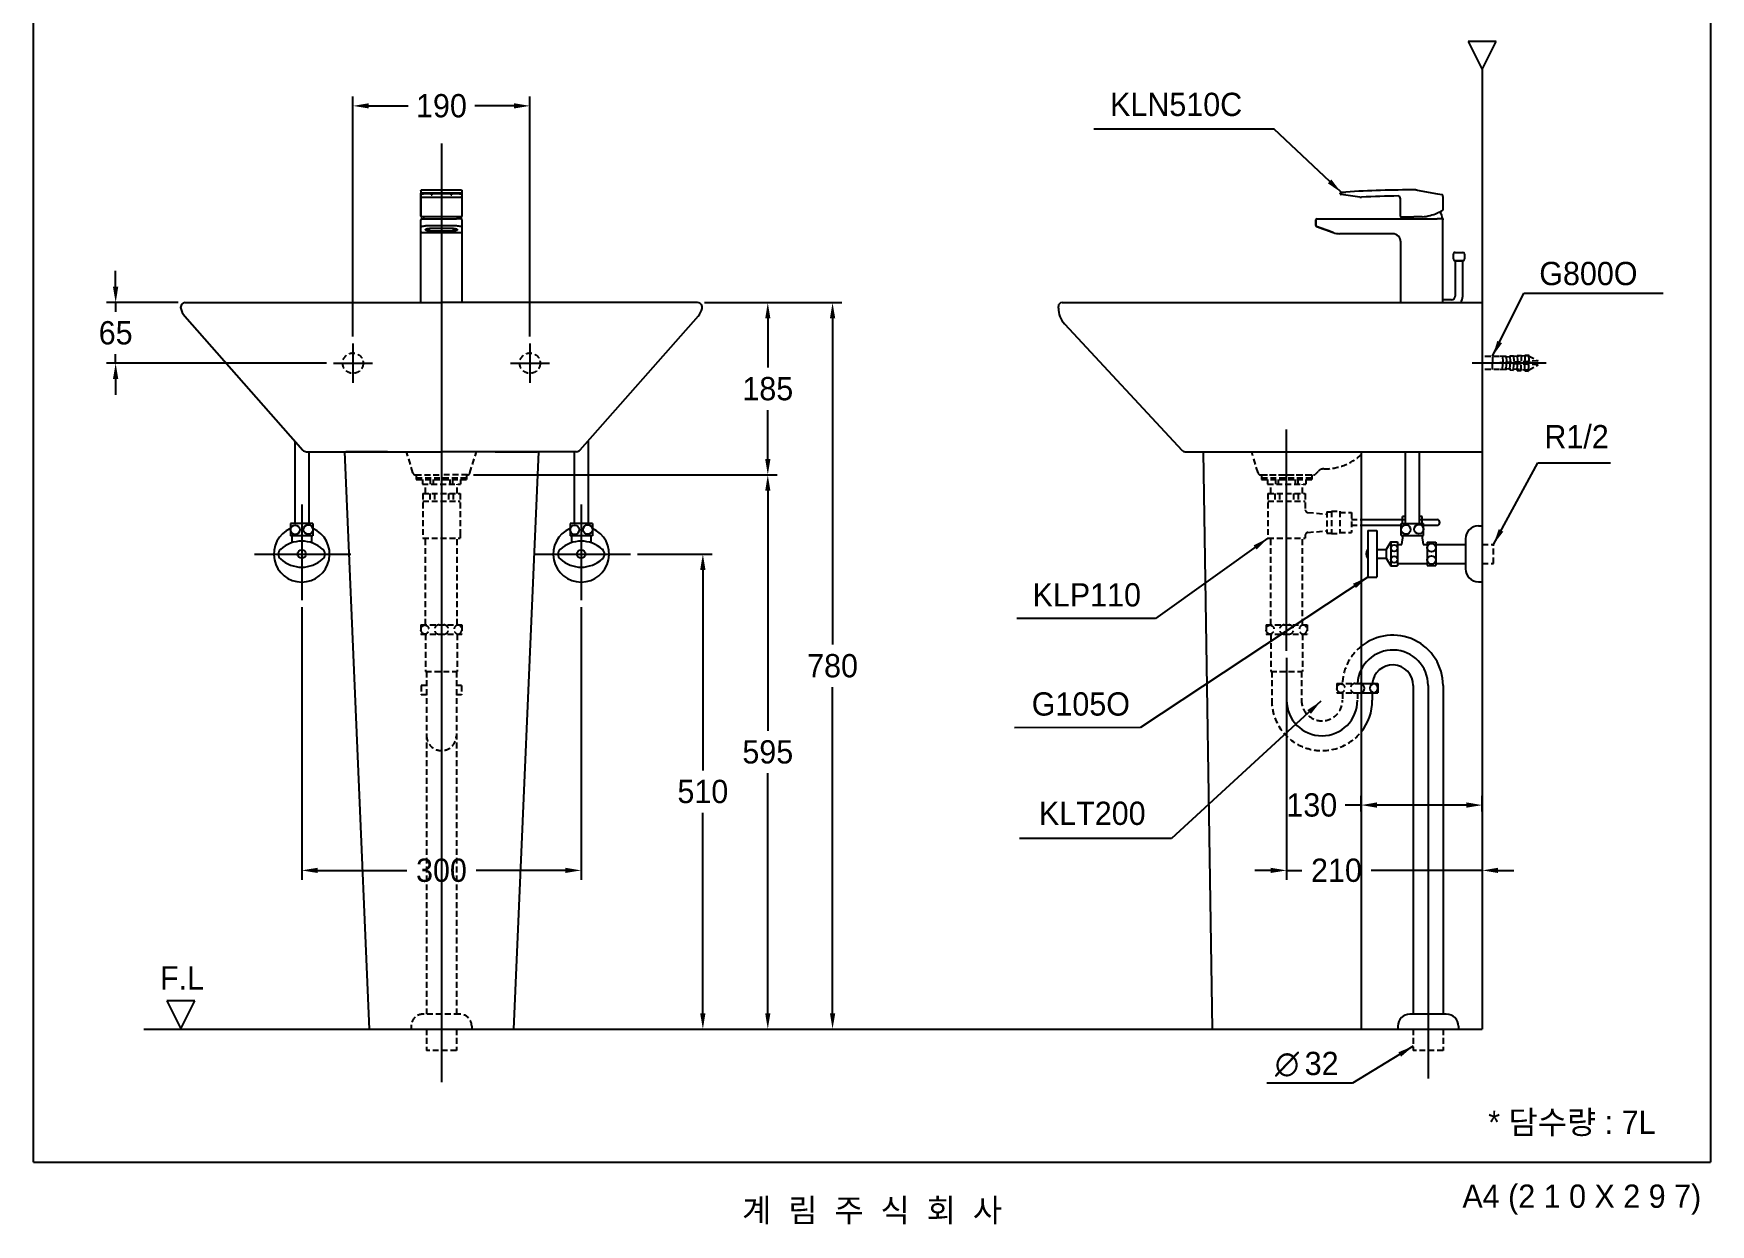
# Model space of a CAD drawing. Header units: millimetres. Extents: x 0 to 5648, y -67 to 2530.
# Drawn here: x 3848 to 5648, y -67 to 1212 of the extents above; entities that cross this region are included whole.
import ezdxf
from ezdxf.enums import TextEntityAlignment as Align
from ezdxf.lldxf.tags import DXFTag

# ---------------------------------------------------------------- set-up
doc = ezdxf.new("R2010")
doc.units = ezdxf.units.MM
doc.linetypes.add('DASHED2', pattern=[9.525, 6.35, -3.175])
doc.layers.get('Defpoints').update_dxf_attribs({"color": 1})
for name, color, linetype in [('TEXT', 7, 'Continuous'), ('내부선 및 부속', 4, 'Continuous'), ('도각라인', 255, 'Continuous'), ('외형선', 3, 'Continuous'), ('점선', 6, 'DASHED2'), ('중심선', 1, 'DASHED'), ('치수선', 7, 'Continuous')]:
    doc.layers.add(name, color=color, linetype=linetype)
doc.styles.add('140911', font='HBATANG.TTF', dxfattribs={"height": 23})
doc.styles.add('____', font='')
doc.styles.add('타이틀', font='H2GTRM.TTF', dxfattribs={"height": 25})
doc.styles.get('____').set_extended_font_data('굴림')
tags = doc.linetypes.add('DASHDOT', pattern=[70, 31, -13, 13, -13]).pattern_tags.tags
tags[10:11] = [DXFTag(74, 4), DXFTag(75, 0), DXFTag(340, '0'), DXFTag(46, 0.0), DXFTag(50, 0.0), DXFTag(44, 0.0), DXFTag(45, 0.0)]
tags[8:9] = [DXFTag(74, 4), DXFTag(75, 0), DXFTag(340, '0'), DXFTag(46, 0.0), DXFTag(50, 0.0), DXFTag(44, 0.0), DXFTag(45, 0.0)]
tags[6:7] = [DXFTag(74, 4), DXFTag(75, 0), DXFTag(340, '0'), DXFTag(46, 0.0), DXFTag(50, 0.0), DXFTag(44, 0.0), DXFTag(45, 0.0)]
tags[4:5] = [DXFTag(74, 4), DXFTag(75, 0), DXFTag(340, '0'), DXFTag(46, 0.0), DXFTag(50, 0.0), DXFTag(44, 0.0), DXFTag(45, 0.0)]
tags = doc.linetypes.add('DASHED', pattern=[25.72, 12.86, -12.86]).pattern_tags.tags
tags[6:7] = [DXFTag(74, 4), DXFTag(75, 0), DXFTag(340, '0'), DXFTag(46, 0.0), DXFTag(50, 0.0), DXFTag(44, 0.0), DXFTag(45, 0.0)]
tags[4:5] = [DXFTag(74, 4), DXFTag(75, 0), DXFTag(340, '0'), DXFTag(46, 0.0), DXFTag(50, 0.0), DXFTag(44, 0.0), DXFTag(45, 0.0)]
doc.dimstyles.new('MSADIM', dxfattribs={"dimtxt": 33, "dimasz": 17, "dimexe": 10, "dimexo": 7.5, "dimgap": 10, "dimtad": 0, "dimtih": 1, "dimtoh": 1, "dimdec": 0, "dimzin": 1, "dimdsep": 46, "dimtxsty": '____', "dimcen": 11.25, "dimadec": 0, "dimazin": 0, "dimtfac": 1, "dimtdec": 0, "dimtix": 1, "dimtmove": 0, "dimatfit": 3, "dimfxl": 0, "dimtolj": 1, "dimtzin": 1, "dimarcsym": 0})

# ---------------------------------------------------------------- blocks, each defined once
blk = doc.blocks.new('*D31')
at = {"layer": 'Defpoints', "color": 0, "linetype": 'Continuous'}
for p in [(4381.1, 1134.2), (4191.1, 878.9), (4381.1, 878.9)]:
    blk.add_point(p, dxfattribs=at)
at = {"layer": '치수선', "color": 0, "linetype": 'Continuous', "lineweight": -2}
for p, q in [((4191.1, 886.4), (4191.1, 1144.2)), ((4208.1, 1134.2), (4250.2, 1134.2)), ((4364.1, 1134.2), (4322, 1134.2)), ((4381.1, 886.4), (4381.1, 1144.2))]:
    blk.add_line(p, q, dxfattribs=at)
at = {"layer": '치수선', "color": 0, "linetype": 'Continuous'}
for points in [[(4208.1, 1137), (4208.1, 1131.4), (4191.1, 1134.2)], [(4364.1, 1137), (4364.1, 1131.4), (4381.1, 1134.2)]]:
    blk.add_solid(points, dxfattribs=at)
at = {"layer": '치수선', "color": 0, "linetype": 'Continuous', "insert": (4286.1, 1134.2), "char_height": 25, "attachment_point": 5, "style": '____'}
blk.add_mtext('\\A1;190', dxfattribs=at)
blk = doc.blocks.new('*D32')
at = {"layer": 'Defpoints', "color": 0, "linetype": 'Continuous'}
for p in [(3936.4, 922.9), (4011.1, 922.9), (4170.1, 857.9)]:
    blk.add_point(p, dxfattribs=at)
at = {"layer": '치수선', "color": 0, "linetype": 'Continuous', "lineweight": -2}
for p, q in [((3936.4, 939.9), (3936.4, 956.9)), ((4003.6, 922.9), (3926.4, 922.9)), ((3936.4, 922.9), (3936.4, 913.2)), ((3936.4, 857.9), (3936.4, 867.6)), ((4162.6, 857.9), (3926.4, 857.9)), ((3936.4, 840.9), (3936.4, 823.9))]:
    blk.add_line(p, q, dxfattribs=at)
at = {"layer": '치수선', "color": 0, "linetype": 'Continuous'}
for points in [[(3933.5, 939.9), (3939.2, 939.9), (3936.4, 922.9)], [(3933.5, 840.9), (3939.2, 840.9), (3936.4, 857.9)]]:
    blk.add_solid(points, dxfattribs=at)
at = {"layer": '치수선', "color": 0, "linetype": 'Continuous', "insert": (3936.4, 890.4), "char_height": 25, "attachment_point": 5, "style": '____'}
blk.add_mtext('\\A1;65', dxfattribs=at)
blk = doc.blocks.new('*D33')
at = {"layer": 'Defpoints', "color": 0, "linetype": 'Continuous'}
for p in [(4561.1, 922.9), (4313.9, 737.9), (4636.4, 737.9)]:
    blk.add_point(p, dxfattribs=at)
at = {"layer": '치수선', "color": 0, "linetype": 'Continuous', "lineweight": -2}
for p, q in [((4568.6, 922.9), (4646.4, 922.9)), ((4636.4, 905.9), (4636.4, 853.2)), ((4636.4, 754.9), (4636.4, 807.5)), ((4321.4, 737.9), (4646.4, 737.9))]:
    blk.add_line(p, q, dxfattribs=at)
at = {"layer": '치수선', "color": 0, "linetype": 'Continuous'}
for points in [[(4633.6, 905.9), (4639.2, 905.9), (4636.4, 922.9)], [(4633.6, 754.9), (4639.2, 754.9), (4636.4, 737.9)]]:
    blk.add_solid(points, dxfattribs=at)
at = {"layer": '치수선', "color": 0, "linetype": 'Continuous', "insert": (4636.4, 830.4), "char_height": 25, "attachment_point": 5, "style": '____'}
blk.add_mtext('\\A1;185', dxfattribs=at)
blk = doc.blocks.new('*D34')
at = {"layer": 'Defpoints', "color": 0, "linetype": 'Continuous'}
for p in [(4313.1, 737.9), (4636.4, 737.9), (4363.6, 142.9)]:
    blk.add_point(p, dxfattribs=at)
at = {"layer": '치수선', "color": 0, "linetype": 'Continuous', "lineweight": -2}
for p, q in [((4320.6, 737.9), (4646.4, 737.9)), ((4636.4, 720.9), (4636.4, 463.2)), ((4636.4, 159.9), (4636.4, 417.6)), ((4371.1, 142.9), (4646.4, 142.9))]:
    blk.add_line(p, q, dxfattribs=at)
at = {"layer": '치수선', "color": 0, "linetype": 'Continuous'}
for points in [[(4633.6, 720.9), (4639.2, 720.9), (4636.4, 737.9)], [(4633.6, 159.9), (4639.2, 159.9), (4636.4, 142.9)]]:
    blk.add_solid(points, dxfattribs=at)
at = {"layer": '치수선', "color": 0, "linetype": 'Continuous', "insert": (4636.4, 440.4), "char_height": 25, "attachment_point": 5, "style": '____'}
blk.add_mtext('\\A1;595', dxfattribs=at)
blk = doc.blocks.new('*D35')
at = {"layer": 'Defpoints', "color": 0, "linetype": 'Continuous'}
for p in [(5193.3, 548.9), (5403.3, 327.2), (5403.3, 313.3)]:
    blk.add_point(p, dxfattribs=at)
at = {"layer": '치수선', "color": 0, "linetype": 'Continuous', "lineweight": -2}
for p, q in [((5193.3, 541.4), (5193.3, 303.3)), ((5176.3, 313.3), (5159.3, 313.3)), ((5193.3, 313.3), (5209.5, 313.3)), ((5403.3, 313.3), (5284.1, 313.3)), ((5403.3, 319.7), (5403.3, 303.3)), ((5420.3, 313.3), (5437.3, 313.3))]:
    blk.add_line(p, q, dxfattribs=at)
at = {"layer": '치수선', "color": 0, "linetype": 'Continuous'}
for points in [[(5176.3, 316.1), (5176.3, 310.5), (5193.3, 313.3)], [(5420.3, 316.1), (5420.3, 310.5), (5403.3, 313.3)]]:
    blk.add_solid(points, dxfattribs=at)
at = {"layer": '치수선', "color": 0, "linetype": 'Continuous', "insert": (5246.8, 313.3), "char_height": 25, "attachment_point": 5, "style": '____'}
blk.add_mtext('\\A1;210', dxfattribs=at)
blk = doc.blocks.new('*D36')
at = {"layer": 'Defpoints', "color": 0, "linetype": 'Continuous'}
for p in [(4488.9, 652.9), (4540.9, 142.9), (4566.7, 142.9)]:
    blk.add_point(p, dxfattribs=at)
at = {"layer": '치수선', "color": 0, "linetype": 'Continuous', "lineweight": -2}
for p, q in [((4496.4, 652.9), (4576.7, 652.9)), ((4566.7, 635.9), (4566.7, 420.7)), ((4566.7, 159.9), (4566.7, 375)), ((4548.4, 142.9), (4576.7, 142.9))]:
    blk.add_line(p, q, dxfattribs=at)
at = {"layer": '치수선', "color": 0, "linetype": 'Continuous'}
for points in [[(4563.8, 635.9), (4569.5, 635.9), (4566.7, 652.9)], [(4563.8, 159.9), (4569.5, 159.9), (4566.7, 142.9)]]:
    blk.add_solid(points, dxfattribs=at)
at = {"layer": '치수선', "color": 0, "linetype": 'Continuous', "insert": (4566.7, 397.9), "char_height": 25, "attachment_point": 5, "style": '____'}
blk.add_mtext('\\A1;510', dxfattribs=at)
blk = doc.blocks.new('*D37')
at = {"layer": 'Defpoints', "color": 0, "linetype": 'Continuous'}
for p in [(4136.1, 603.3), (4436.1, 603.3), (4436.1, 313.3)]:
    blk.add_point(p, dxfattribs=at)
at = {"layer": '치수선', "color": 0, "linetype": 'Continuous', "lineweight": -2}
for p, q in [((4136.1, 595.8), (4136.1, 303.3)), ((4436.1, 595.8), (4436.1, 303.3)), ((4153.1, 313.3), (4248.8, 313.3)), ((4419.1, 313.3), (4323.4, 313.3))]:
    blk.add_line(p, q, dxfattribs=at)
at = {"layer": '치수선', "color": 0, "linetype": 'Continuous'}
for points in [[(4153.1, 316.1), (4153.1, 310.5), (4136.1, 313.3)], [(4419.1, 316.1), (4419.1, 310.5), (4436.1, 313.3)]]:
    blk.add_solid(points, dxfattribs=at)
at = {"layer": '치수선', "color": 0, "linetype": 'Continuous', "insert": (4286.1, 313.3), "char_height": 25, "attachment_point": 5, "style": '____'}
blk.add_mtext('\\A1;300', dxfattribs=at)
blk = doc.blocks.new('*D38')
at = {"layer": 'Defpoints', "color": 0, "linetype": 'Continuous'}
for p in [(4561.1, 922.9), (4683.5, 142.9), (4705.9, 142.9)]:
    blk.add_point(p, dxfattribs=at)
at = {"layer": '치수선', "color": 0, "linetype": 'Continuous', "lineweight": -2}
for p, q in [((4568.6, 922.9), (4715.9, 922.9)), ((4705.9, 905.9), (4705.9, 555.7)), ((4705.9, 159.9), (4705.9, 510.1)), ((4691, 142.9), (4715.9, 142.9))]:
    blk.add_line(p, q, dxfattribs=at)
at = {"layer": '치수선', "color": 0, "linetype": 'Continuous'}
for points in [[(4703.1, 905.9), (4708.8, 905.9), (4705.9, 922.9)], [(4703.1, 159.9), (4708.8, 159.9), (4705.9, 142.9)]]:
    blk.add_solid(points, dxfattribs=at)
at = {"layer": '치수선', "color": 0, "linetype": 'Continuous', "insert": (4705.9, 532.9), "char_height": 25, "attachment_point": 5, "style": '____'}
blk.add_mtext('\\A1;780', dxfattribs=at)
blk = doc.blocks.new('*D39')
at = {"layer": 'Defpoints', "color": 0, "linetype": 'Continuous'}
for p in [(5403.3, 383.4), (5273.3, 369.2), (5403.3, 369.2)]:
    blk.add_point(p, dxfattribs=at)
at = {"layer": '치수선', "color": 0, "linetype": 'Continuous', "lineweight": -2}
for p, q in [((5273.3, 383.4), (5256.3, 383.4)), ((5273.3, 376.7), (5273.3, 393.4)), ((5386.3, 383.4), (5290.3, 383.4)), ((5403.3, 376.7), (5403.3, 393.4))]:
    blk.add_line(p, q, dxfattribs=at)
at = {"layer": '치수선', "color": 0, "linetype": 'Continuous'}
for points in [[(5290.3, 386.3), (5290.3, 380.6), (5273.3, 383.4)], [(5386.3, 386.3), (5386.3, 380.6), (5403.3, 383.4)]]:
    blk.add_solid(points, dxfattribs=at)
at = {"layer": '치수선', "color": 0, "linetype": 'Continuous', "insert": (5220.3, 383.4), "char_height": 25, "attachment_point": 5, "style": '____'}
blk.add_mtext('\\A1;130', dxfattribs=at)

msp = doc.modelspace()

# ---------------------------------------------------------------- linework, layer by layer
at = {"color": 3}
msp.add_line((5361.2, 143), (5361.2, 143), dxfattribs=at)
at = {"layer": '내부선 및 부속', "linetype": 'Continuous'}
for p, q in [((4264.1, 1042.9), (4264.1, 1040.6)), ((4264.1, 1042.9), (4264.1, 1042.8)), ((4264.1, 1042.8), (4264.1, 1038.9)), ((4264.1, 1039.4), (4264.1, 1040.6)), ((4264.1, 1037.3), (4264.1, 1039.4)), ((4264.1, 1038.9), (4264.1, 1038.1)), ((4264.1, 1038.6), (4264.1, 1037.2)), ((4264.1, 1015.9), (4264.1, 1038.5)), ((4264.1, 1036.9), (4264.1, 1038.1)), ((4264.1, 1037.2), (4264.1, 1037.3)), ((4264.1, 1036.9), (4264.1, 1020)), ((4265.1, 1043.9), (4307.1, 1043.9)), ((4265.1, 1036.3), (4307.1, 1036.3)), ((4302.1, 1040.3), (4270.1, 1040.3)), ((4270.1, 1040.3), (4270.1, 1040.1)), ((4270.1, 1040.1), (4302.1, 1040.1)), ((4276.1, 1039.7), (4275.1, 1039.7)), ((4275.1, 1039.7), (4275.1, 1039.1)), ((4275.1, 1039.1), (4275.1, 1038.8)), ((4275.1, 1038.8), (4276.1, 1038.8)), ((4276.1, 1038.8), (4276.1, 1039.7)), ((4276.1, 1039.1), (4276.1, 1039.7)), ((4276.1, 1038.8), (4276.1, 1039.1)), ((4296.1, 1039.7), (4296.1, 1039.1)), ((4297.1, 1039.7), (4296.1, 1039.7)), ((4296.1, 1039.1), (4296.1, 1038.8)), ((4296.1, 1038.8), (4297.1, 1038.8)), ((4297.1, 1038.8), (4296.1, 1038.8)), ((4297.1, 1039.1), (4297.1, 1039.7)), ((4297.1, 1038.8), (4297.1, 1039.7)), ((4297.1, 1038.8), (4297.1, 1039.1)), ((4297.1, 1038.8), (4297.1, 1038.8)), ((4302.1, 1040.1), (4302.1, 1040.3)), ((4307.1, 1036.2), (4307.1, 1036.3)), ((4308.1, 1042.9), (4308.1, 1040.6)), ((4308.1, 1040.6), (4308.1, 1039.4)), ((4308.1, 1039.4), (4308.1, 1037.3)), ((4308.1, 1038.6), (4308.1, 1038.5)), ((4308.1, 1038.5), (4308.1, 1015.9)), ((4308.1, 1037.2), (4308.1, 1037.3)), ((5250.9, 1040.1), (5250.9, 1040.3)), ((5250.9, 1040.3), (5250.9, 1040.1)), ((5256.8, 1038.4), (5251.8, 1039.1)), ((5271.9, 1036.3), (5256.8, 1038.4)), ((5315.4, 1015.9), (5315.4, 1034.5)), ((5333.4, 1043.7), (5355.1, 1039.9)), ((5355.1, 1039.9), (5360.1, 1039)), ((5360.9, 1038), (5360.9, 1037.9)), ((5360.9, 1036.9), (5360.9, 1037.9)), ((5360.9, 1036.9), (5360.9, 1022.5)), ((4264.1, 1020), (4264.1, 1015.9)), ((4264.1, 1003.8), (4264.1, 1011.9)), ((4264.1, 922.9), (4264.1, 1011.9)), ((4265.5, 1014.9), (4265.1, 1014.9)), ((4265.1, 1012.9), (4270.1, 1012.9)), ((4306.7, 1014.9), (4265.5, 1014.9)), ((4270.1, 1012.9), (4302.1, 1012.9)), ((4307.1, 1012.9), (4302.1, 1012.9)), ((4307.1, 1014.9), (4306.7, 1014.9)), ((4308.1, 1011.9), (4308.1, 1003.8)), ((5224.7, 1005.6), (5224.7, 1011.9)), ((5224.7, 1011.9), (5224.7, 1005.6)), ((5225.7, 1012.9), (5230.7, 1012.9)), ((5230.7, 1012.9), (5354.9, 1012.9)), ((5316.4, 1014.9), (5329.9, 1014.9)), ((5316.9, 1014.9), (5321.3, 1014.9)), ((5331.9, 1014.9), (5329.9, 1014.9)), ((5338.9, 1014.9), (5331.9, 1014.9)), ((5359.9, 1012.9), (5354.9, 1012.9)), ((5359.9, 1012.9), (5360.9, 1012.9)), ((5360.9, 1012.9), (5360.9, 1011.9)), ((5360.9, 922.9), (5360.9, 1011.9)), ((4264.1, 999), (4264.1, 1003.8)), ((4264.1, 997.9), (4264.1, 999)), ((4264.1, 922.9), (4264.1, 997.9)), ((4265.1, 998.1), (4307.1, 998.1)), ((4270.1, 1005.6), (4302.1, 1005.6)), ((4299.1, 1002.6), (4273.1, 1002.6)), ((4273.1, 999.9), (4273.1, 1002.6)), ((4273.1, 999.9), (4299.1, 999.9)), ((4299.1, 999.9), (4299.1, 1002.6)), ((4308.1, 1003.8), (4308.1, 999)), ((4308.1, 997.9), (4308.1, 999)), ((4308.1, 997.9), (4308.1, 997.9)), ((4308.1, 997.9), (4308.1, 922.9)), ((5230.3, 1002.8), (5225.3, 1004.6)), ((5225.3, 1004.6), (5230.3, 1002.8)), ((5230.3, 1002.8), (5243.3, 998.1)), ((5243.3, 998.1), (5230.3, 1002.8)), ((5231, 1002.6), (5238.5, 999.9)), ((5238.5, 999.9), (5231, 1002.6)), ((5306.9, 996.9), (5250.2, 996.9)), ((5315.9, 922.9), (5315.9, 987.9)), ((5372.3, 969.8), (5372.3, 974.9)), ((5374.3, 976.9), (5382.4, 976.9)), ((5384.3, 975), (5384.3, 969.8)), ((5374.3, 967.9), (5374.3, 929.9)), ((5374.3, 967.9), (5382.3, 967.9)), ((5378.3, 967.9), (5374.3, 967.9)), ((5380.7, 967.9), (5376, 967.9)), ((5382.3, 967.9), (5378.3, 967.9)), ((5382.4, 967.9), (5378.3, 967.9)), ((5382.3, 929.9), (5382.3, 967.9)), ((5360.9, 944.9), (5360.9, 949.9)), ((5360.9, 922.9), (5360.9, 944.9)), ((5370.3, 925.9), (5360.9, 925.9)), ((4128.6, 774.5), (4128.6, 685.6)), ((4443.6, 774.5), (4443.6, 685.6)), ((4143.6, 762.9), (4143.6, 685.6)), ((4428.6, 762.9), (4428.6, 685.6)), ((5320.8, 685.9), (5320.8, 762.9)), ((5335.8, 685.9), (5335.8, 762.9)), ((4124.1, 685.6), (4124.1, 672.6)), ((4148.1, 685.6), (4124.1, 685.6)), ((4148.1, 685.6), (4148.1, 672.6)), ((4424.1, 685.6), (4424.1, 672.6)), ((4448.1, 685.6), (4424.1, 685.6)), ((4448.1, 685.6), (4448.1, 672.6)), ((5273.3, 689.9), (5320.8, 689.9)), ((5316.3, 685.9), (5340.3, 685.9)), ((5316.3, 672.9), (5316.3, 685.9)), ((5317.8, 685.9), (5317.8, 693.4)), ((5320.8, 693.4), (5317.8, 693.4)), ((5338.8, 693.4), (5335.8, 693.4)), ((5335.8, 689.9), (5354.8, 689.9)), ((5338.8, 685.9), (5338.8, 693.4)), ((5340.3, 672.9), (5340.3, 685.9)), ((4148.1, 672.6), (4124.1, 672.6)), ((4125.6, 672.6), (4125.6, 665.2)), ((4146.6, 672.6), (4146.6, 665.2)), ((4448.1, 672.6), (4424.1, 672.6)), ((4425.6, 672.6), (4425.6, 665.2)), ((4446.6, 672.6), (4446.6, 665.2)), ((5273.3, 683.9), (5316.3, 683.9)), ((5280.3, 678.2), (5280.3, 628.2)), ((5280.3, 678.2), (5290.3, 678.2)), ((5290.3, 678.2), (5290.3, 628.2)), ((5305.3, 666.2), (5300.3, 657.9)), ((5305.3, 666.2), (5312.3, 666.2)), ((5305.3, 666.2), (5305.3, 640.2)), ((5312.3, 666.2), (5312.3, 640.2)), ((5316.3, 672.9), (5340.3, 672.9)), ((5316.8, 663.4), (5318.3, 672.9)), ((5338.3, 672.9), (5339.8, 663.4)), ((5340.3, 683.9), (5354.8, 683.9)), ((5385.3, 669.2), (5385.3, 637.2)), ((5399.3, 683.2), (5403.3, 683.2)), ((5290.3, 657.9), (5300.3, 657.9)), ((5290.3, 648.4), (5300.3, 648.4)), ((5300.3, 657.9), (5300.3, 648.4)), ((5300.3, 648.4), (5305.3, 640.2)), ((5312.3, 663.4), (5316.8, 663.4)), ((5339.8, 663.4), (5344.3, 663.4)), ((5344.3, 665.7), (5344.3, 640.7)), ((5344.3, 665.7), (5353.3, 665.7)), ((5353.3, 665.7), (5353.3, 640.7)), ((5353.3, 663.4), (5385.3, 663.4)), ((5305.3, 640.2), (5312.3, 640.2)), ((5312.3, 642.9), (5344.3, 642.9)), ((5344.3, 640.7), (5353.3, 640.7)), ((5353.3, 642.9), (5385.3, 642.9)), ((5280.3, 628.2), (5290.3, 628.2)), ((5399.3, 623.2), (5403.3, 623.2)), ((5273.3, 513.9), (5291.3, 513.9)), ((5291.3, 513.9), (5291.3, 503.9)), ((5329.2, 511.9), (5329.2, 159)), ((5361.2, 511.9), (5361.2, 159)), ((5273.3, 503.9), (5291.3, 503.9)), ((5285.3, 503.9), (5285.3, 495.9)), ((5312.7, 146), (5312.7, 143)), ((5364.7, 159), (5325.7, 159)), ((5377.7, 146), (5377.7, 143))]:
    msp.add_line(p, q, dxfattribs=at)
for centre, radius in [((4129.1, 679), 5), ((4143.1, 679.3), 5), ((4429.1, 679), 5), ((4443.1, 679.3), 5), ((5321.3, 679.3), 5), ((5335.3, 679.6), 5), ((4136.1, 652.9), 4.5), ((4436.1, 652.9), 4.5), ((5308.8, 659.2), 3.5), ((5308.8, 647.2), 3.5), ((5348.8, 659.7), 4.5), ((5348.8, 646.7), 4.5)]:
    msp.add_circle(centre, radius, dxfattribs=at)
for centre, radius, start, end in [((4307.1, 1037.2), 1, 270, 0), ((5251.9, 1040.1), 1, 202.1993, 262.1993), ((5251.9, 1040.1), 1, 202.1993, 262.1993), ((5251.9, 1040.1), 1, 202.1993, 262.1993), ((5251.9, 1040.1), 1, 202.1993, 262.1993), ((5324.6, 43.9), 1000, 89.5936, 93.8863), ((5273.2, 1046.2), 10, 262.1993, 272.9349), ((5324.6, 43.9), 993.6, 90.6538, 92.9349), ((5312.1, 1034.4), 3.34, 2.007, 69.3544), ((5331.6, 1033.9), 10, 80, 89.5936), ((4265.1, 1015.9), 1, 180, 270), ((4265.1, 1011.9), 1, 90, 180), ((4265.1, 1011.9), 1, 90, 180), ((4293.8, 1007.8), 27.6, 165.1842, 169.4357), ((4279.4, 1007.8), 27.6, 10.5643, 14.8158), ((4307.1, 1015.9), 1, 270, 0), ((4307.1, 1011.9), 1, 0, 90), ((5225.7, 1011.9), 1, 90, 180), ((5225.7, 1011.9), 1, 90, 180), ((5316.4, 1015.9), 1, 180, 270), ((5348.1, 1007.8), 27.6, 165.1842, 169.4357), ((5333.3, 1070.5), 55.8, 275.72, 293.156), ((5333.7, 1007.8), 27.6, 10.5643, 27.3016), ((5250.2, 1016.9), 20, 250, 270), ((5250.2, 1016.9), 20, 250, 270), ((5306.9, 987.9), 9, 0, 90), ((5374.3, 974.9), 2, 90, 180), ((5382.4, 975), 1.92, 0, 90), ((5374.3, 969.8), 1.92, 180, 270), ((5382.4, 969.8), 1.92, 270, 0), ((5370.3, 929.9), 4, 270, 0), ((5370.3, 929.9), 12, 324.3147, 0), ((5354.8, 686.9), 3, 270, 90), ((4136.1, 652.9), 30, 113.5781, 66.4217), ((4136.1, 633.2), 33.6, 47.499, 132.501), ((4436.1, 652.9), 30, 113.5781, 66.4217), ((4436.1, 633.2), 33.6, 47.499, 132.501), ((5399.3, 669.2), 14, 90, 180), ((4118.1, 652.9), 7, 132.501, 227.499), ((4154.1, 652.9), 7, 312.501, 47.499), ((4418.1, 652.9), 7, 132.501, 227.499), ((4454.1, 652.9), 7, 312.501, 47.499), ((5286.7, 653.2), 7.84, 144.9654, 215.0346), ((4136.1, 672.5), 33.6, 227.499, 312.501), ((4436.1, 672.5), 33.6, 227.499, 312.501), ((5399.3, 637.2), 14, 180, 270), ((5307.2, 511.9), 54, 0, 128.8985), ((5307.2, 511.9), 22, 0, 174.7841), ((5271.8, 508.9), 5, 287.4559, 72.5441), ((5287.8, 508.9), 5, 98.6269, 261.3731), ((5286.3, 508.9), 5, 278.6269, 81.3731), ((5231.3, 495.9), 54, 321.0576, 0), ((5325.7, 146), 13, 90, 180), ((5364.7, 146), 13, 0, 90)]:
    msp.add_arc(centre, radius, start, end, dxfattribs=at)
for points, knots in [([(4264.1, 1043), (4264.1, 1043.1), (4264.1, 1043.2), (4264.2, 1043.4), (4264.3, 1043.6), (4264.5, 1043.8), (4264.8, 1043.9), (4265, 1043.9), (4265.1, 1043.9)], [0, 0, 0, 0, 0.097046, 0.215477, 0.366984, 0.6013, 0.806128, 1, 1, 1, 1]), ([(4270.1, 1040.3), (4269.6, 1040.3), (4269, 1040.3), (4268.1, 1040.3), (4267.5, 1040.3), (4266.9, 1040.3), (4266.2, 1040.4), (4265.5, 1040.4), (4265.1, 1040.4), (4264.9, 1040.5), (4264.8, 1040.5), (4264.5, 1040.5), (4264.2, 1040.5), (4264.1, 1040.6), (4264.1, 1040.6)], [0, 0, 0, 0, 0.142857, 0.214286, 0.285714, 0.357143, 0.428571, 0.571429, 0.642857, 0.678571, 0.696429, 0.714286, 0.857143, 1, 1, 1, 1]), ([(4264.1, 1039.4), (4264.1, 1039.5), (4264.5, 1039.7), (4266.2, 1039.9), (4268.3, 1040.1), (4269.6, 1040.1), (4270.1, 1040.1)], [0, 0, 0, 0, 0.285714, 0.571429, 0.857143, 1, 1, 1, 1]), ([(4308, 1040.6), (4308, 1040.6), (4307.9, 1040.5), (4307.6, 1040.5), (4306.8, 1040.4), (4306, 1040.4), (4305.3, 1040.3), (4304.5, 1040.3), (4303.4, 1040.3), (4302.5, 1040.3), (4302.1, 1040.3)], [0, 0, 0, 0, 0.022938, 0.185782, 0.348626, 0.511469, 0.592891, 0.674313, 0.837156, 1, 1, 1, 1]), ([(4302.1, 1040.1), (4303, 1040.1), (4304.8, 1040), (4306.9, 1039.8), (4307.8, 1039.6), (4308, 1039.5), (4308, 1039.5)], [0, 0, 0, 0, 0.32589, 0.651781, 0.977671, 1, 1, 1, 1]), ([(4307.1, 1043.9), (4307.1, 1043.9), (4307.2, 1043.9), (4307.4, 1043.9), (4307.7, 1043.7), (4307.9, 1043.6), (4308, 1043.4), (4308, 1043.3), (4308.1, 1043.1), (4308.1, 1043), (4308.1, 1043), (4308.1, 1043)], [0, 0, 0, 0, 0.020818, 0.239105, 0.419032, 0.574027, 0.708164, 0.821662, 0.913084, 0.980269, 1, 1, 1, 1]), ([(5251.8, 1041.3), (5251.7, 1041.3), (5251.5, 1041.2), (5251.2, 1041), (5251.1, 1040.8), (5250.9, 1040.6), (5250.9, 1040.4), (5250.9, 1040.3)], [0, 0, 0, 0, 0.285714, 0.428571, 0.571429, 0.785714, 1, 1, 1, 1]), ([(5251.8, 1041.3), (5251.8, 1041.3), (5251.9, 1041.3), (5252.2, 1041.3), (5252.6, 1041.3), (5253, 1041.4), (5253.7, 1041.4), (5254.7, 1041.5), (5255.7, 1041.5), (5256.5, 1041.6), (5256.8, 1041.6)], [0, 0, 0, 0, 0.142857, 0.285714, 0.357143, 0.428571, 0.571429, 0.714286, 0.857143, 1, 1, 1, 1]), ([(5360.3, 1021.5), (5360.3, 1021.5), (5360.2, 1021.5), (5359.9, 1021.4), (5359.5, 1021.1), (5359.2, 1021), (5358.8, 1020.8), (5358.4, 1020.6), (5358, 1020.3), (5357.3, 1020), (5356.7, 1019.7), (5356.1, 1019.5), (5355.8, 1019.4), (5355.7, 1019.3)], [0, 0, 0, 0, 0.022972, 0.19686, 0.283804, 0.370748, 0.457692, 0.5229, 0.63158, 0.718524, 0.892412, 0.935884, 1, 1, 1, 1]), ([(5359.9, 1021.3), (5359.9, 1021.3), (5359.9, 1021.3), (5359.8, 1021.3), (5359.8, 1021.3), (5359.7, 1021.2), (5359.7, 1021.2), (5359.6, 1021.2), (5359.5, 1021.1), (5359.4, 1021.1), (5359.4, 1021.1), (5359.4, 1021), (5359.3, 1021), (5359.2, 1021), (5359.2, 1021), (5359.1, 1020.9), (5359, 1020.9), (5358.9, 1020.8), (5358.8, 1020.8), (5358.6, 1020.7), (5358.5, 1020.6), (5358.4, 1020.5), (5358.4, 1020.5), (5358.3, 1020.5), (5358.3, 1020.5), (5358.3, 1020.5)], [0, 0, 0, 0, 0.147203, 0.147203, 0.295653, 0.295653, 0.37051, 0.37051, 0.483564, 0.483564, 0.521467, 0.521467, 0.597561, 0.597561, 0.635788, 0.635788, 0.751471, 0.751471, 0.829397, 0.829397, 0.947331, 0.947331, 0.986892, 0.986892, 1, 1, 1, 1]), ([(5360.8, 1022.4), (5360.8, 1022.3), (5360.8, 1022.1), (5360.7, 1021.9), (5360.5, 1021.7), (5360.4, 1021.6), (5360.3, 1021.5)], [0, 0, 0, 0, 0.250001, 0.499999, 0.749998, 1, 1, 1, 1]), ([(5360.8, 1022.4), (5360.8, 1022.4), (5360.9, 1022.5), (5360.9, 1022.5), (5360.9, 1022.5)], [0, 0, 0, 0, 0.15708, 1, 1, 1, 1]), ([(4264.1, 1003.8), (4264.1, 1004), (4264.5, 1004.6), (4266.2, 1005.2), (4268.3, 1005.5), (4269.6, 1005.6), (4270.1, 1005.6)], [0, 0, 0, 0, 0.285714, 0.571429, 0.857143, 1, 1, 1, 1]), ([(4264.1, 997.9), (4264.1, 997.9), (4264.1, 997.9), (4264.1, 997.8), (4264.1, 997.7), (4264.1, 997.6)], [0, 0, 0, 0, 0.003909, 0.003909, 1, 1, 1, 1]), ([(4302.1, 1005.6), (4303, 1005.6), (4304.8, 1005.5), (4306.9, 1004.9), (4307.8, 1004.4), (4308, 1004.1), (4308, 1004.1)], [0, 0, 0, 0, 0.326484, 0.652968, 0.979452, 1, 1, 1, 1]), ([(4308.1, 997.7), (4308.1, 997.7), (4308.1, 997.7), (4308.1, 997.7), (4308.1, 997.7)], [0, 0, 0, 0, 0.705199, 1, 1, 1, 1]), ([(5224.7, 1005.6), (5224.7, 1005.5), (5224.7, 1005.3), (5224.8, 1005.1), (5224.9, 1004.9), (5225.1, 1004.8), (5225.2, 1004.7), (5225.3, 1004.6)], [0, 0, 0, 0, 0.214286, 0.428571, 0.571429, 0.714286, 1, 1, 1, 1])]:
    msp.add_open_spline(points, degree=3, knots=knots, dxfattribs=at)
for points in [[(4265.1, 1036.3), (4264.1, 1036.3), (4264.1, 1037.3)], [(4308.1, 1037.3), (4308.1, 1036.3), (4307.1, 1036.3)], [(4265.1, 998.1), (4264.1, 998.1), (4264.1, 999)], [(4308.1, 999), (4308.1, 998.1), (4307.1, 998.1)]]:
    msp.add_rational_spline(points, [1, 0.707106769085, 1], degree=2, dxfattribs=at)
for points, degree in [([(4307.6, 1036.4), (4307.6, 1036.3), (4307.6, 1036.3), (4307.6, 1036.2)], 3), ([(4307.7, 1036.4), (4307.7, 1036.4), (4307.6, 1036.3), (4307.6, 1036.2)], 3), ([(4308.1, 1040.8), (4308.1, 1040.7), (4308, 1040.6)], 2), ([(4308.1, 1040.6), (4308.1, 1040.6), (4308.1, 1040.6), (4308, 1040.6)], 3), ([(4308, 1039.5), (4308, 1039.4), (4308.1, 1039.2)], 2), ([(4308, 1039.5), (4308.1, 1039.5), (4308.1, 1039.4), (4308.1, 1039.4)], 3), ([(4308.1, 1040.8), (4308.1, 1040.8), (4308.1, 1040.7), (4308.1, 1040.6)], 3), ([(4308.1, 1039.4), (4308.1, 1039.3), (4308.1, 1039.3), (4308.1, 1039.2)], 3), ([(5251.8, 1041.3), (5251.3, 1041.2), (5250.9, 1040.8), (5250.9, 1040.3)], 3), ([(5250.9, 1040.1), (5250.9, 1039.6), (5251.3, 1039.1), (5251.8, 1039.1)], 3), ([(5251.6, 1041.2), (5251.6, 1041.2), (5251.6, 1041.2), (5251.7, 1041.2)], 3), ([(5355.1, 1039.9), (5355.1, 1039.9), (5355.1, 1039.9), (5355.1, 1039.9)], 3), ([(5360.9, 1038), (5360.9, 1038.5), (5360.5, 1039), (5360.1, 1039)], 3), ([(5355.8, 1019.3), (5355.5, 1019.2), (5355.3, 1019.1)], 2), ([(5355.3, 1019.1), (5355.3, 1019.1), (5355.3, 1019.1), (5355.3, 1019.1)], 3), ([(4308, 1004.1), (4308.1, 1004), (4308.1, 1003.9), (4308.1, 1003.8)], 3), ([(4308, 1004.1), (4308, 1003.9), (4308.1, 1003.6)], 2), ([(4308.1, 1003.8), (4308.1, 1003.7), (4308.1, 1003.6), (4308.1, 1003.6)], 3), ([(5224.7, 1005.6), (5224.7, 1005.2), (5224.9, 1004.8), (5225.3, 1004.6)], 3)]:
    msp.add_open_spline(points, degree=degree, dxfattribs=at)
for points in [[(4273.1, 999.9), (4269.1, 999.9), (4269.1, 1001.2), (4269.1, 1002.6), (4273.1, 1002.6)], [(4299.1, 1002.6), (4303.1, 1002.6), (4303.1, 1001.2), (4303.1, 999.9), (4299.1, 999.9)]]:
    msp.add_rational_spline(points, [1, 0.707106769085, 1, 0.707106769085, 1], degree=2, knots=[0, 0, 0, 0.5, 0.5, 1, 1, 1], dxfattribs=at)
at = {"layer": '도각라인', "color": 7}
for p, q in [((3848.3, 0), (3848.3, 2530)), ((5648.3, 2530), (5648.3, 0)), ((3848.3, 0), (5648.3, 0))]:
    msp.add_line(p, q, dxfattribs=at)
at = {"layer": '외형선', "linetype": 'Continuous'}
for p, q in [((5418.3, 1203.2), (5388.3, 1203.2)), ((5388.3, 1203.2), (5403.3, 1173.2)), ((5403.3, 1173.2), (5418.3, 1203.2)), ((5403.3, 1173.2), (5403.3, 142.9)), ((4011.1, 922.9), (4286.1, 922.9)), ((4561.1, 922.9), (4286.1, 922.9)), ((4948.3, 917.1), (4948.3, 918.9)), ((4952.3, 922.9), (5403.3, 922.9)), ((4010.6, 908.4), (4137.3, 764.6)), ((4561.6, 908.4), (4434.8, 764.6)), ((4955, 900.1), (5081.3, 764.2)), ((4141.1, 762.9), (4286.1, 762.9)), ((4182, 762.9), (4208.6, 142.9)), ((4228.3, 762.9), (4183.3, 762.9)), ((4431.1, 762.9), (4286.1, 762.9)), ((4343.8, 762.9), (4388.8, 762.9)), ((4390.2, 762.9), (4363.6, 142.9)), ((5084.3, 762.9), (5403.3, 762.9)), ((5103.6, 762.9), (5113.3, 142.9)), ((5273.3, 762.9), (5273.3, 142.9)), ((4021.3, 173.2), (3991.3, 173.2)), ((3991.3, 173.2), (4006.3, 143.2)), ((4006.3, 143.2), (4021.3, 173.2)), ((3966.7, 142.9), (5403.3, 142.9))]:
    msp.add_line(p, q, dxfattribs=at)
for centre, radius, start, end in [((4011.1, 917.9), 5, 90, 194.4775), ((4561.1, 917.9), 5, 345.5225, 90), ((4952.3, 918.9), 4, 90, 180), ((4025.6, 921.6), 20, 194.4775, 221.3828), ((4546.6, 921.6), 20, 318.6172, 345.5225), ((4973.3, 917.1), 25, 180, 222.9188), ((4141.1, 767.9), 5, 221.3844, 270), ((4431.1, 767.9), 5, 270, 318.6156), ((5084.3, 766.9), 4, 222.919, 270.0013)]:
    msp.add_arc(centre, radius, start, end, dxfattribs=at)
at = {"layer": '점선'}
for p, q in [((5421.9, 865.2), (5403.3, 865.2)), ((5414.3, 865.2), (5414.3, 858.2)), ((5428.9, 865.5), (5421.9, 865.2)), ((5424.9, 865.3), (5425.3, 858.3)), ((5452.9, 865.8), (5425, 864.3)), ((5428.9, 865.5), (5429.3, 858.5)), ((5432.9, 865.7), (5436.9, 865.9)), ((5432.9, 865.7), (5433.3, 858.7)), ((5436.9, 865.9), (5437.3, 858.9)), ((5440.9, 866.1), (5444.9, 866.4)), ((5440.9, 866.1), (5441.3, 859.2)), ((5444.9, 866.4), (5445.2, 859.4)), ((5448.9, 866.6), (5452.9, 866.8)), ((5448.9, 866.6), (5449.2, 859.6)), ((5452.9, 866.8), (5453.2, 859.8)), ((5452.9, 865.8), (5463.2, 860.3)), ((5421.9, 851.2), (5403.3, 851.2)), ((5414.3, 851.2), (5414.3, 858.2)), ((5428.9, 850.8), (5421.9, 851.2)), ((5463.2, 860.3), (5422.1, 858.2)), ((5463.2, 856), (5422.1, 858.2)), ((5424.9, 851), (5425.3, 858)), ((5452.9, 850.5), (5425, 852)), ((5428.9, 850.8), (5429.3, 857.8)), ((5432.9, 850.6), (5433.3, 857.6)), ((5432.9, 850.6), (5436.9, 850.4)), ((5436.9, 850.4), (5437.3, 857.4)), ((5440.9, 850.2), (5441.3, 857.1)), ((5440.9, 850.2), (5444.9, 849.9)), ((5444.9, 849.9), (5445.2, 856.9)), ((5448.9, 849.7), (5449.2, 856.7)), ((5448.9, 849.7), (5452.9, 849.5)), ((5456.3, 858.2), (5451.2, 859.7)), ((5456.3, 858.2), (5451.2, 856.6)), ((5452.9, 849.5), (5453.2, 856.5)), ((5452.9, 850.5), (5463.2, 856)), ((4255.5, 740), (4248.6, 762.9)), ((4316.7, 740), (4323.6, 762.9)), ((5162.6, 740), (5155.8, 762.9)), ((5224.2, 738.8), (5227.4, 742)), ((4258.3, 737.9), (4286.1, 737.9)), ((4259.1, 737.9), (4259.1, 732.9)), ((4259.1, 734.9), (4313.1, 734.9)), ((4259.1, 732.9), (4313.1, 732.9)), ((4265.6, 732.9), (4265.6, 727.9)), ((4265.6, 727.9), (4306.6, 727.9)), ((4269.1, 717.9), (4269.1, 727.9)), ((4274.1, 732.9), (4274.1, 727.9)), ((4277.1, 732.9), (4277.1, 727.9)), ((4313.9, 737.9), (4286.1, 737.9)), ((4295.1, 732.9), (4295.1, 727.9)), ((4298.1, 732.9), (4298.1, 727.9)), ((4303.1, 717.9), (4303.1, 727.9)), ((4306.6, 732.9), (4306.6, 727.9)), ((4313.1, 737.9), (4313.1, 732.9)), ((5165.5, 737.9), (5222, 737.9)), ((5166.3, 737.9), (5220.3, 737.9)), ((5166.3, 737.9), (5166.3, 732.9)), ((5166.3, 734.9), (5220.3, 734.9)), ((5166.3, 732.9), (5220.3, 732.9)), ((5172.8, 732.9), (5172.8, 727.9)), ((5172.8, 727.9), (5213.8, 727.9)), ((5176.3, 717.9), (5176.3, 727.9)), ((5181.3, 732.9), (5181.3, 727.9)), ((5184.3, 732.9), (5184.3, 727.9)), ((5202.3, 732.9), (5202.3, 727.9)), ((5205.3, 732.9), (5205.3, 727.9)), ((5210.3, 717.9), (5210.3, 727.9)), ((5213.8, 732.9), (5213.8, 727.9)), ((5220.3, 737.9), (5220.3, 732.9)), ((4266.1, 717.9), (4266.1, 669.9)), ((4266.1, 717.9), (4306.1, 717.9)), ((4266.1, 709.9), (4306.1, 709.9)), ((4273.6, 717.9), (4273.6, 709.9)), ((4278.6, 717.9), (4278.6, 709.9)), ((4293.6, 717.9), (4293.6, 709.9)), ((4298.6, 717.9), (4298.6, 709.9)), ((4306.1, 717.9), (4306.1, 673.1)), ((5173.3, 717.9), (5173.3, 669.9)), ((5173.3, 717.9), (5213.3, 717.9)), ((5173.3, 709.9), (5213.3, 709.9)), ((5180.8, 717.9), (5180.8, 709.9)), ((5185.8, 717.9), (5185.8, 709.9)), ((5200.8, 717.9), (5200.8, 709.9)), ((5205.8, 717.9), (5205.8, 709.9)), ((5213.3, 717.9), (5213.3, 700.6)), ((5216, 697.7), (5236.3, 695.9)), ((5236.3, 698.4), (5236.3, 675.4)), ((5236.3, 698.4), (5241.3, 698.4)), ((5241.3, 698.9), (5241.3, 674.9)), ((5241.3, 698.9), (5250.3, 698.9)), ((5250.3, 698.9), (5250.3, 674.9)), ((5250.3, 697.6), (5262.8, 697.6)), ((5262.8, 697.6), (5262.8, 676.1)), ((5262.8, 689.9), (5273.3, 689.9)), ((4266.1, 669.9), (4306.1, 669.9)), ((4269.1, 576.9), (4269.1, 669.9)), ((4303.1, 576.9), (4303.1, 669.9)), ((4306.1, 673.1), (4306.1, 669.9)), ((5173.3, 669.9), (5213.3, 669.9)), ((5176.3, 576.9), (5176.3, 669.9)), ((5210.3, 576.9), (5210.3, 669.9)), ((5213.3, 673.1), (5213.3, 669.9)), ((5216, 676.1), (5236.3, 677.9)), ((5236.3, 675.4), (5241.3, 675.4)), ((5241.3, 674.9), (5250.3, 674.9)), ((5250.3, 676.1), (5262.8, 676.1)), ((5262.8, 683.9), (5273.3, 683.9)), ((5403.3, 663.4), (5415.3, 663.4)), ((5415.3, 642.9), (5415.3, 663.4)), ((5403.3, 642.9), (5415.3, 642.9)), ((4264.1, 576.9), (4308.1, 576.9)), ((4264.1, 576.9), (4264.1, 566.9)), ((4308.1, 576.9), (4308.1, 566.9)), ((5171.3, 576.9), (5215.3, 576.9)), ((5171.3, 576.9), (5171.3, 566.9)), ((5215.3, 576.9), (5215.3, 566.9)), ((4264.1, 566.9), (4308.1, 566.9)), ((4269.1, 566.9), (4269.1, 526.9)), ((4303.1, 566.9), (4303.1, 526.9)), ((5171.3, 566.9), (5215.3, 566.9)), ((5176.3, 566.9), (5176.3, 526.9)), ((5210.3, 566.9), (5210.3, 526.9)), ((4269.1, 526.9), (4303.1, 526.9)), ((4270.1, 526.9), (4270.1, 159)), ((4302.1, 526.9), (4302.1, 159)), ((5176.3, 526.9), (5210.3, 526.9)), ((5177.3, 526.9), (5177.3, 495.9)), ((5209.3, 526.9), (5209.3, 495.9)), ((4264.3, 511.9), (4264.3, 501.9)), ((4270.1, 511.9), (4264.3, 511.9)), ((4307.8, 511.9), (4302.1, 511.9)), ((4307.8, 511.9), (4307.8, 501.9)), ((5247.3, 513.9), (5273.3, 513.9)), ((5247.3, 513.9), (5247.3, 503.9)), ((5253.3, 513.9), (5253.3, 515)), ((4270.1, 501.9), (4264.3, 501.9)), ((4307.8, 501.9), (4302.1, 501.9)), ((5247.3, 503.9), (5273.3, 503.9)), ((5253.3, 503.9), (5253.3, 495.9)), ((5269.3, 503.9), (5269.3, 495.9)), ((4253.6, 146), (4253.6, 143)), ((4305.6, 159), (4266.6, 159)), ((4318.6, 146), (4318.6, 143)), ((4270.1, 142.9), (4270.1, 119.9)), ((4302.1, 143), (4302.1, 143)), ((4302.1, 142.9), (4302.1, 119.9)), ((5329.2, 142.9), (5329.2, 119.9)), ((5361.2, 142.9), (5361.2, 119.9)), ((4302.1, 119.9), (4270.1, 119.9)), ((5361.2, 119.9), (5329.2, 119.9))]:
    msp.add_line(p, q, dxfattribs=at)
at = {"layer": '점선', "flags": 128}
for points in [[(4268.3, 566.9, -0.859727), (4268.3, 576.8)], [(4268.3, 576.8, -0.859727), (4268.3, 566.9)], [(5175.5, 566.9, -0.859727), (5175.5, 576.8)], [(5175.5, 576.8, -0.859727), (5175.5, 566.9)], [(5251.5, 503.9, -0.859727), (5251.5, 513.8)], [(5251.5, 513.8, -0.859727), (5251.5, 503.9)]]:
    msp.add_lwpolyline(points, format="xyb", dxfattribs=at)
at = {"layer": '점선'}
for centre in [(4191.1, 857.9), (4381.1, 857.9)]:
    msp.add_circle(centre, 11, dxfattribs=at)
for centre, radius, start, end in [((5234.2, 802.4), 58, 269.0402, 312.3687), ((4258.3, 740.9), 3, 196.7507, 270.0015), ((4313.9, 740.9), 3, 269.9985, 343.2493), ((5165.5, 740.9), 3, 196.7507, 270), ((5222, 740.9), 3, 270, 315), ((5233.1, 736.4), 8, 89.0402, 135), ((5216.3, 700.6), 3, 180, 265.0303), ((5216.3, 673.1), 3, 94.9697, 180), ((4283.6, 571.9), 5, 90, 270), ((4288.6, 571.9), 5, 270, 90), ((4304.6, 571.9), 5, 98.6269, 261.3731), ((4303.1, 571.9), 5, 278.6269, 81.3731), ((5190.8, 571.9), 5, 90, 270), ((5195.8, 571.9), 5, 270, 90), ((5211.8, 571.9), 5, 98.6269, 261.3731), ((5210.3, 571.9), 5, 278.6269, 81.3731), ((5307.2, 511.9), 54, 128.8985, 176.6714), ((5266.8, 508.9), 5, 90, 270), ((5271.8, 508.9), 5, 72.5424, 90), ((5271.8, 508.9), 5, 270, 287.4576), ((5231.3, 495.9), 54, 180, 321.0576), ((5231.3, 495.9), 22, 180, 0), ((5271.8, 508.9), 5, 270, 270.0017), ((4286.1, 457.9), 16, 180, 0), ((4266.6, 146), 13, 90, 180), ((4305.6, 146), 13, 0, 90)]:
    msp.add_arc(centre, radius, start, end, dxfattribs=at)
at = {"layer": '중심선', "linetype": 'DASHDOT'}
for p, q in [((4286.1, 1093.8), (4286.1, 86)), ((4191.1, 878.9), (4191.1, 836.9)), ((4381.1, 878.9), (4381.1, 836.9)), ((4170.1, 857.9), (4212.1, 857.9)), ((4360.1, 857.9), (4402.1, 857.9)), ((5392.3, 858.2), (5472, 858.2)), ((5193.3, 548.9), (5193.3, 786.7)), ((4136.1, 706.3), (4136.1, 603.3)), ((4436.1, 706.3), (4436.1, 603.3)), ((4085.3, 652.9), (4188.9, 652.9)), ((4385.3, 652.9), (4488.9, 652.9)), ((5345.2, 511.9), (5345.2, 89.9))]:
    msp.add_line(p, q, dxfattribs=at)
for centre, start, end in [((5307.2, 511.9), 0, 176.6714), ((5231.3, 495.9), 180, 0)]:
    msp.add_arc(centre, 38, start, end, dxfattribs=at)

# ---------------------------------------------------------------- texts
at = {"layer": 'TEXT', "style": '타이틀'}
msp.add_text('F.L', height=25, dxfattribs=at).set_placement((4007.7, 197.9), align=Align.MIDDLE)
for s, p in [('* 담수량 : 7L', (5499.5, 42.9)), ('계  림  주  식  회  사', (4748.3, -51.7))]:
    msp.add_text(s, height=25, dxfattribs=at).set_placement(p, align=Align.MIDDLE_CENTER)
msp.add_text('A4 (2 1 0 X 2 9 7)', height=25, dxfattribs=at).set_placement((5638.3, -36.5), align=Align.MIDDLE_RIGHT)
at = {"layer": 'TEXT', "char_height": 25, "width": 380.447, "attachment_point": 1, "line_spacing_factor": 0.963855, "style": '타이틀'}
for s, insert in [('\\A1;KLN510C', (5003.8, 1148.3)), ('\\A1;G800O', (5464.5, 966.7)), ('\\A1;KLP110', (4920.6, 621.7)), ('\\A1;G105O', (4919.7, 504.5)), ('\\A1;KLT200', (4927.4, 387.1))]:
    msp.add_mtext(s, dxfattribs=dict(at, insert=insert))
at = {"layer": '치수선'}
for s, style, p in [('∅', '140911', (5180.8, 93.3)), ('32', '타이틀', (5212.7, 93.5))]:
    msp.add_text(s, height=25, dxfattribs=dict(at, style=style)).set_placement(p)
at = {"layer": '치수선', "linetype": 'Continuous', "insert": (5470, 791.5), "char_height": 25, "width": 380.447, "attachment_point": 1, "line_spacing_factor": 0.963855, "style": '타이틀'}
msp.add_mtext('\\A1;R1/2', dxfattribs=at)

# ---------------------------------------------------------------- dimensions: what is measured, and where the dimension line sits
at = {"layer": '치수선', "linetype": 'Continuous'}
for base, p1, p2, picture, middle in [((4381.1, 1134.2), (4191.1, 878.9), (4381.1, 878.9), '*D31', (4286.1, 1134.2)), ((5403.3, 313.3), (5193.3, 548.9), (5403.3, 327.2), '*D35', (5246.8, 313.3)), ((5403.3, 383.4), (5273.3, 369.2), (5403.3, 369.2), '*D39', (5220.3, 383.4))]:
    dim = msp.add_linear_dim(base=base, p1=p1, p2=p2, dimstyle='MSADIM', override={"dimtxt": 25}, dxfattribs=at)
    dim.commit()
    dim.dimension.update_dxf_attribs({"geometry": picture, "text_midpoint": middle, "dimtype": 160})
for base, p1, p2, picture, middle in [((3936.4, 922.9), (4170.1, 857.9), (4011.1, 922.9), '*D32', (3936.4, 890.4)), ((4705.9, 142.9), (4561.1, 922.9), (4683.5, 142.9), '*D38', (4705.9, 532.9)), ((4566.7, 142.9), (4488.9, 652.9), (4540.9, 142.9), '*D36', (4566.7, 397.9))]:
    dim = msp.add_linear_dim(base=base, p1=p1, p2=p2, angle=90, dimstyle='MSADIM', override={"dimtxt": 25}, dxfattribs=at)
    dim.commit()
    dim.dimension.update_dxf_attribs({"geometry": picture, "text_midpoint": middle, "dimtype": 160})
for p1, p2, picture, middle in [((4561.1, 922.9), (4313.9, 737.9), '*D33', (4636.4, 830.4)), ((4363.6, 142.9), (4313.1, 737.9), '*D34', (4636.4, 440.4))]:
    dim = msp.add_linear_dim(base=(4636.4, 737.9), p1=p1, p2=p2, angle=90, dimstyle='MSADIM', override={"dimtxt": 25}, dxfattribs=at)
    dim.commit()
    dim.dimension.update_dxf_attribs({"geometry": picture, "text_midpoint": middle})
dim = msp.add_linear_dim(base=(4436.1, 313.3), p1=(4136.1, 603.3), p2=(4436.1, 603.3), dimstyle='MSADIM', override={"dimtxt": 25}, dxfattribs=at)
dim.commit()
dim.dimension.update_dxf_attribs({"geometry": '*D37', "text_midpoint": (4286.1, 313.3)})

# ---------------------------------------------------------------- leaders
for points in [[(5251.8, 1041.4), (5179.8, 1109.2), (4986.4, 1109.2)], [(5414.4, 865.4), (5448.1, 933.1), (5597.6, 933.1)], [(5415.3, 663.4), (5463, 751), (5541, 751)], [(5173.3, 669.9), (5052.7, 583.7), (4903.6, 583.7)], [(5280.3, 628.2), (5036.5, 466.6), (4901.3, 466.4)], [(5230, 494.9), (5069.6, 347.5), (4906.7, 347.5)]]:
    msp.add_leader(points, dimstyle='MSADIM', override={"dimtxt": 25}, dxfattribs=at)
at = {"layer": '치수선'}
msp.add_leader([(5329.2, 124.5), (5263.9, 84.7), (5172.2, 84.7)], dimstyle='MSADIM', dxfattribs=at)

doc.saveas('drawing.dxf')
